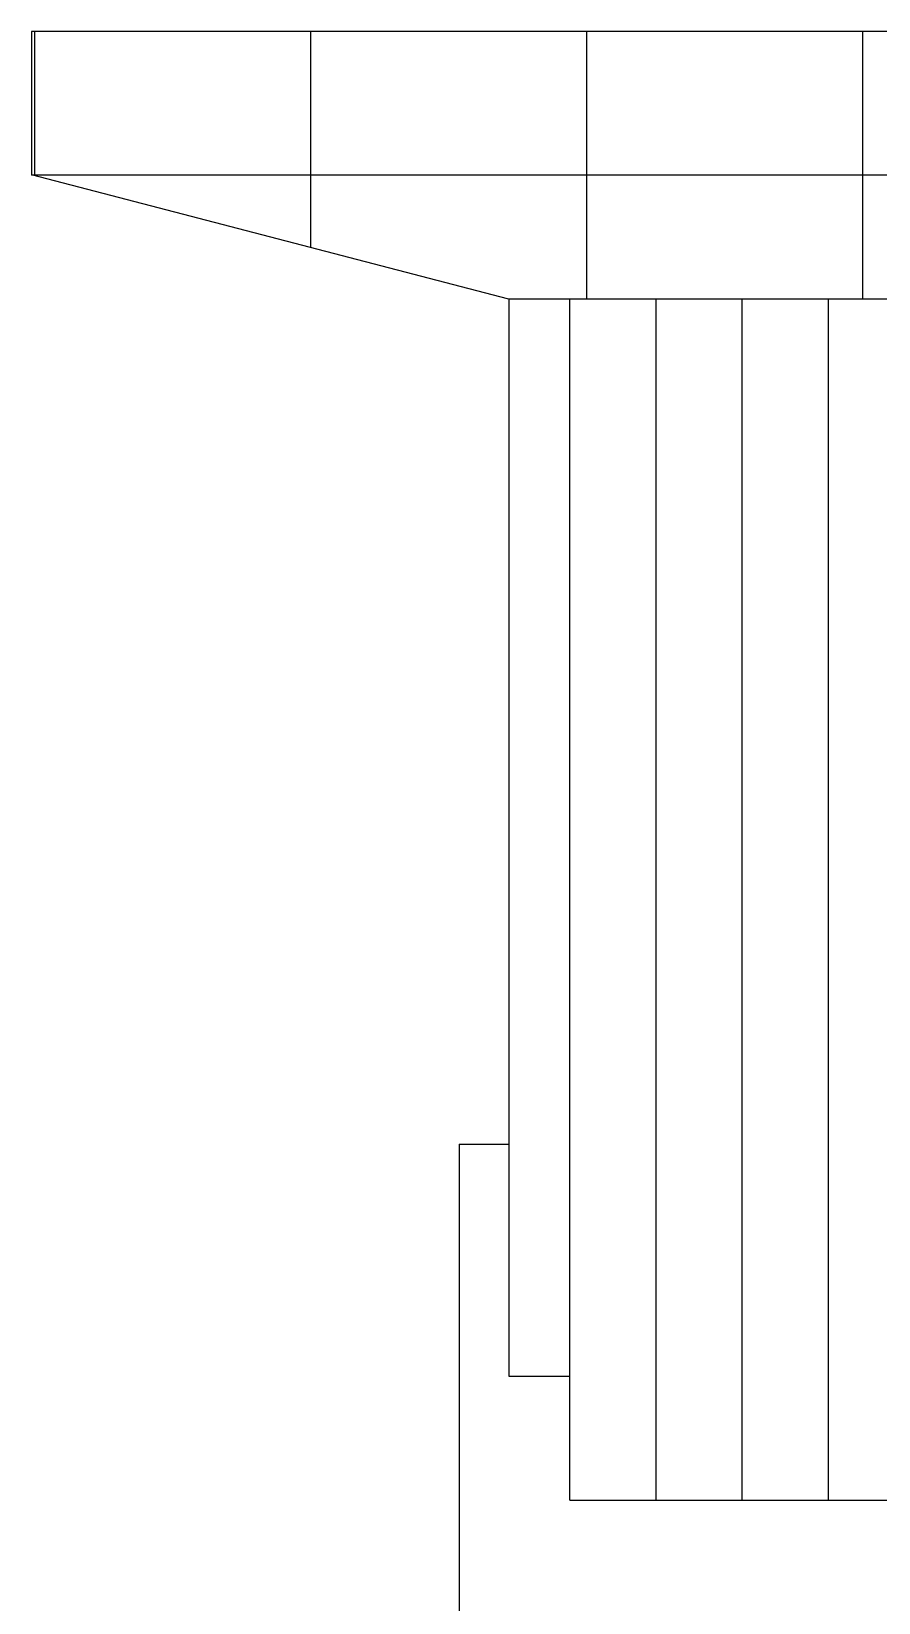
# Model space of a CAD drawing. Header units: millimetres. Extents: x 1962 to 16777, y 1865 to 11386.
# Drawn here: x 1962 to 5031, y 5043 to 10733 of the extents above; entities that cross this region are included whole.
import ezdxf

# ---------------------------------------------------------------- set-up
doc = ezdxf.new("R2010")
doc.units = ezdxf.units.MM
doc.layers.add('ele', color=7, linetype='Continuous')

msp = doc.modelspace()

# ---------------------------------------------------------------- hatches: boundary and pattern name
at = {"layer": 'ele'}
h = msp.add_hatch(dxfattribs=at)
h.set_pattern_fill('LINE', color=9, scale=2500, angle=90, style=0)
h.set_pattern_definition([(90, (512974.33, -1261.98), (312.5, 2e-14), [])])
h.paths.add_polyline_path([(3692, 9763.2), (5292, 9763.2), (5292, 5693.2), (5192, 5693.2), (5192, 5413.2), (3912, 5413.2), (3912, 5863.2), (3692, 5863.2), (3692, 6703.2)])

# ---------------------------------------------------------------- linework, layer by layer
at = {"layer": 'ele', "color": 9}
for p, q in [((9762, 10733.2), (1962, 10733.2)), ((1962, 10733.2), (1962, 10213.2)), ((1974.3, 10213.2), (1974.3, 10733.2)), ((2974.3, 10213.2), (2974.3, 10733.2)), ((3974.3, 10213.2), (3974.3, 10733.2)), ((4974.3, 10213.2), (4974.3, 10733.2)), ((1962, 10213.2), (9762, 10213.2)), ((3692, 9763.2), (1962, 10213.2)), ((1974.3, 10210), (1974.3, 10213.2)), ((2974.3, 9949.9), (2974.3, 10213.2)), ((3974.3, 9763.2), (3974.3, 10213.2)), ((4974.3, 9763.2), (4974.3, 10213.2)), ((3692, 9763.2), (3692, 6703.2)), ((9269.8, 9763.2), (3692, 9763.2)), ((3512, 6703.2), (3512, 3773.5)), ((3512, 6703.2), (3692, 6703.2)), ((3692, 6703.2), (3692, 5863.2)), ((3692, 5863.2), (3912, 5863.2)), ((3912, 5413.2), (3912, 5863.2)), ((3912, 5413.2), (16377, 5413.2))]:
    msp.add_line(p, q, dxfattribs=at)

doc.saveas('drawing.dxf')
